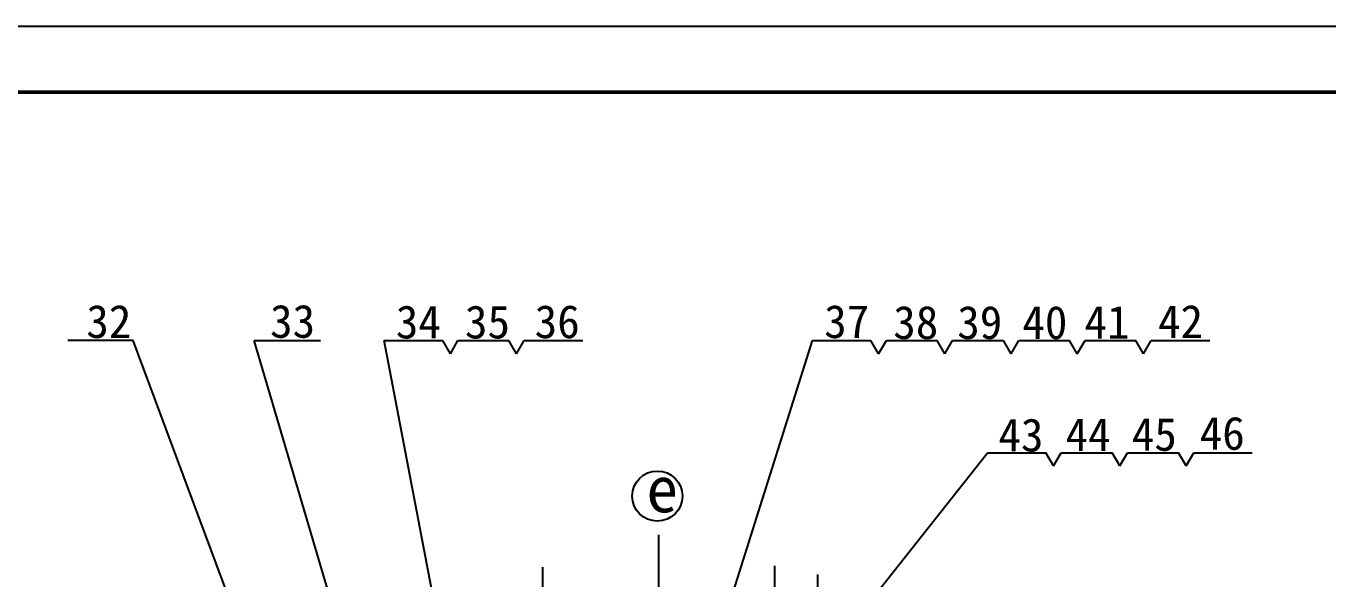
# Model space of a CAD drawing. Header units: millimetres. Extents: x 979 to 2168, y 348 to 1189.
# Drawn here: x 1129.5 to 1326.1, y 1106 to 1189.5 of the extents above; entities that cross this region are included whole.
import ezdxf

# ---------------------------------------------------------------- set-up
doc = ezdxf.new("R2010")
doc.units = ezdxf.units.MM
doc.linetypes.add('CENTER2', pattern=[28.575, 19.05, -3.175, 3.175, -3.175])
doc.layers.add('引线', color=6, linetype='Continuous')
doc.layers.add('点画线', color=1, linetype='CENTER2')
for name, color, linetype, lineweight in [('焊接', 2, 'Continuous', 25), ('粗实线', 5, 'Continuous', 50), ('细实线', 7, 'Continuous', 25)]:
    doc.layers.add(name, color=color, linetype=linetype, lineweight=lineweight)
doc.styles.get("Standard").update_dxf_attribs({"font": 'SIMFANG.TTF', "height": 5})

msp = doc.modelspace()

# ---------------------------------------------------------------- linework, layer by layer
at = {"layer": '引线', "ltscale": 0.2}
for p, q in [((1145.693, 1141.983), (1135.799, 1141.983)), ((1169.564, 1077.899), (1145.693, 1141.983)), ((1163.949, 1141.986), (1173.95, 1141.986)), ((1180.036, 1087.592), (1163.949, 1141.986)), ((1183.576, 1141.972), (1192.428, 1141.972)), ((1193.054, 1092.469), (1183.576, 1141.972)), ((1193.576, 1139.983), (1192.428, 1141.972)), ((1193.576, 1139.983), (1194.724, 1141.972)), ((1194.724, 1141.972), (1202.428, 1141.972)), ((1203.576, 1139.983), (1202.428, 1141.972)), ((1203.576, 1139.983), (1204.724, 1141.972)), ((1204.724, 1141.972), (1213.576, 1141.972)), ((1234.691, 1099.033), (1248.257, 1141.999)), ((1248.257, 1141.999), (1257.093, 1141.999)), ((1258.257, 1139.983), (1257.093, 1141.999)), ((1258.257, 1139.983), (1259.421, 1141.999)), ((1259.421, 1141.999), (1267.093, 1141.999)), ((1268.257, 1139.983), (1267.093, 1141.999)), ((1268.257, 1139.983), (1269.421, 1141.999)), ((1269.421, 1141.999), (1277.093, 1141.999)), ((1278.257, 1139.983), (1277.093, 1141.999)), ((1278.257, 1139.983), (1279.421, 1141.999)), ((1279.421, 1141.999), (1287.093, 1141.999)), ((1288.257, 1139.983), (1287.093, 1141.999)), ((1288.257, 1139.983), (1289.421, 1141.999)), ((1289.421, 1141.999), (1297.093, 1141.999)), ((1298.257, 1139.983), (1297.093, 1141.999)), ((1298.257, 1139.983), (1299.421, 1141.999)), ((1299.421, 1141.999), (1308.257, 1141.999)), ((1249.044, 1092.662), (1274.683, 1125.05)), ((1274.683, 1125.05), (1283.528, 1125.05)), ((1284.683, 1123.05), (1283.528, 1125.05)), ((1284.683, 1123.05), (1285.838, 1125.05)), ((1285.838, 1125.05), (1293.528, 1125.05)), ((1294.683, 1123.05), (1293.528, 1125.05)), ((1294.683, 1123.05), (1295.838, 1125.05)), ((1295.838, 1125.05), (1303.528, 1125.05)), ((1304.683, 1123.05), (1303.528, 1125.05)), ((1304.683, 1123.05), (1305.838, 1125.05)), ((1305.838, 1125.05), (1314.683, 1125.05))]:
    msp.add_line(p, q, dxfattribs=at)
at = {"layer": '点画线', "ltscale": 0.5}
for p, q in [((1225.004, 1112.643), (1225.004, 1014.329)), ((1249.004, 1106.655), (1249.004, 759.325))]:
    msp.add_line(p, q, dxfattribs=at)
at = {"layer": '点画线', "ltscale": 0.25}
for p, q in [((1207.504, 1107.759), (1207.504, 1090.927)), ((1242.504, 1107.986), (1242.504, 1091.634))]:
    msp.add_line(p, q, dxfattribs=at)
at = {"layer": '焊接', "ltscale": 0.2}
msp.add_circle((1224.829, 1118.514), 3.778, dxfattribs=at)
at = {"layer": '粗实线', "lineweight": 50}
msp.add_line((1003.735, 1179.465), (2157.735, 1179.465), dxfattribs=at)
at = {"layer": '细实线'}
msp.add_line((978.735, 1189.465), (2167.735, 1189.465), dxfattribs=at)

# ---------------------------------------------------------------- texts
at = {"layer": '引线', "ltscale": 0.2, "char_height": 5, "attachment_point": 1}
for s, insert, width in [('32', (1138.592, 1147.376), 7.18476), ('33', (1166.347, 1147.403), 8.84251), ('34', (1185.337, 1147.304), 6.81544), ('35', (1195.779, 1147.301), 7.71284), ('36', (1206.311, 1147.35), 8.5893), ('37', (1250.031, 1147.365), 8.3899), ('38', (1260.461, 1147.227), 6.82899), ('39', (1270.128, 1147.225), 6.73143), ('40', (1279.952, 1147.222), 6.04853), ('41', (1289.34, 1147.266), 7.12165), ('42', (1300.44, 1147.368), 7.80456), ('43', (1276.341, 1130.24), 6.08097), ('44', (1286.471, 1130.305), 6.51533), ('45', (1296.487, 1130.34), 6.68906), ('46', (1306.743, 1130.5), 7.55777)]:
    msp.add_mtext(s, dxfattribs=dict(at, insert=insert, width=width))
at = {"layer": '焊接', "ltscale": 0.2, "insert": (1223.193, 1123.059), "char_height": 7, "width": 9.2824, "attachment_point": 1}
msp.add_mtext('e', dxfattribs=at)

doc.saveas('drawing.dxf')
